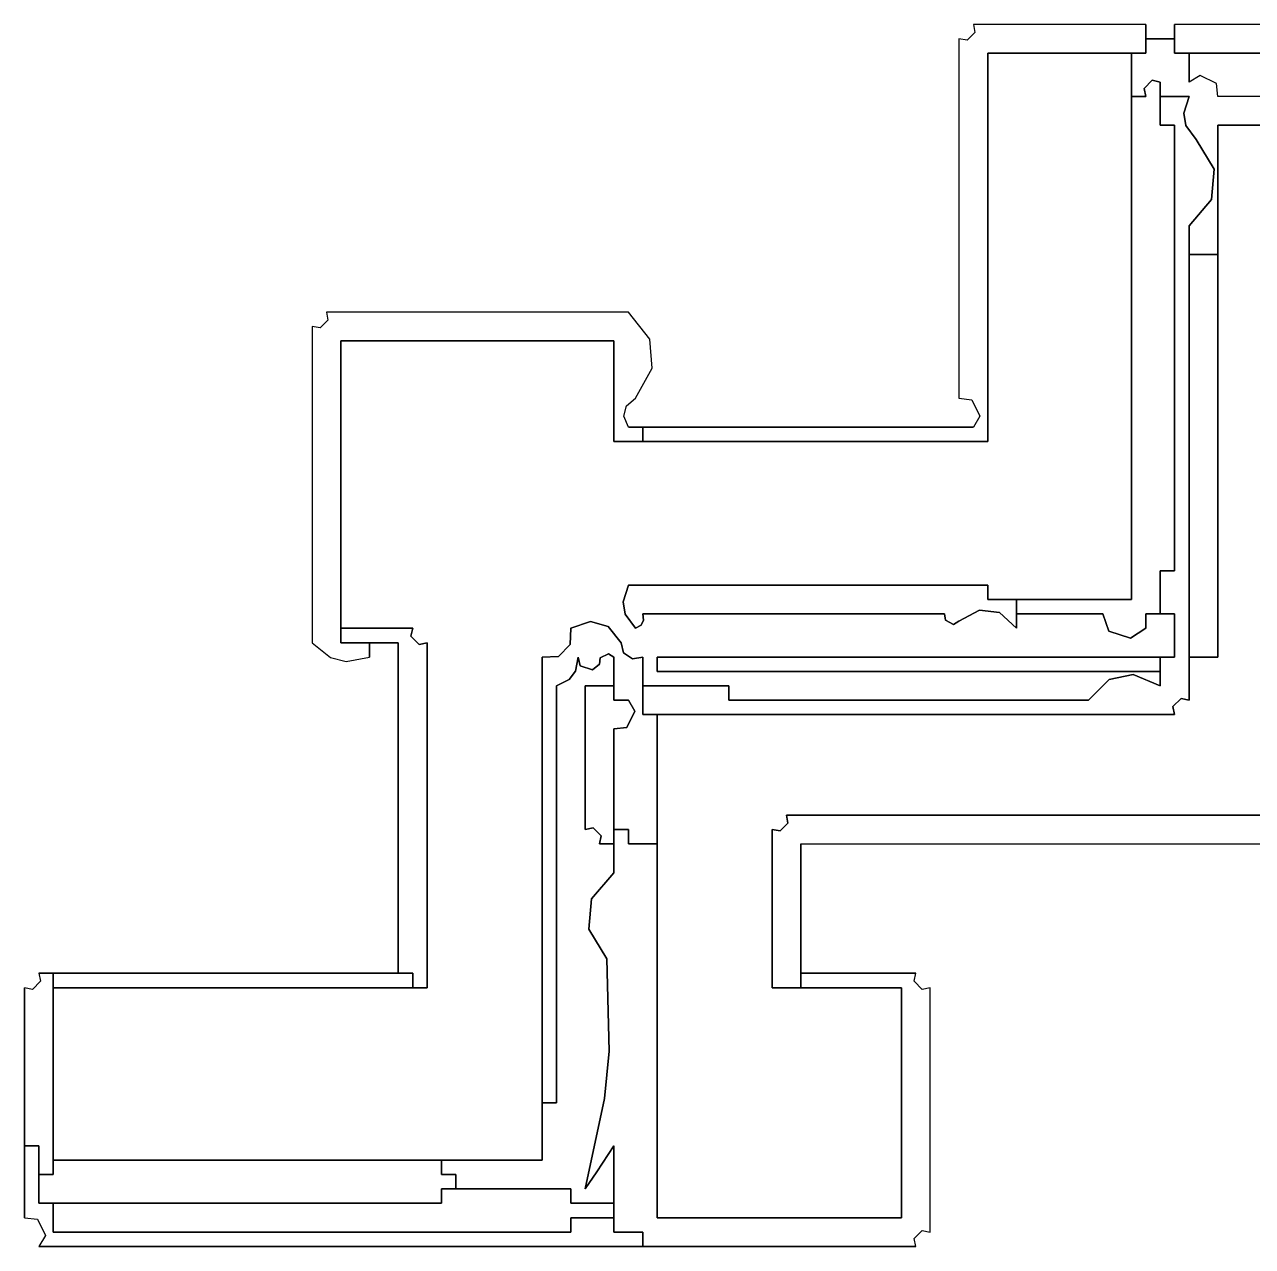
# Model space of a CAD drawing. Extents: x 0.01 to 7.89, y -0.01 to 3.53.
# Drawn here: x 3.89 to 5.076, y 0.639 to 1.82 of the extents above; entities that cross this region are included whole.
import ezdxf

# ---------------------------------------------------------------- set-up
doc = ezdxf.new("R2010")
doc.units = 0
doc.header["$LTSCALE"] = 0.40404
doc.layers.get('0').update_dxf_attribs({"linetype": 'CONTINUOUS'})

msp = doc.modelspace()

# ---------------------------------------------------------------- linework, layer by layer
for p, q in [((4.873332, 1.819859), (4.80665, 1.819859)), ((4.80665, 1.819859), (4.807966, 1.812111)), ((4.906673, 1.819859), (4.873332, 1.819859)), ((4.973355, 1.819859), (4.906673, 1.819859)), ((4.973355, 1.792075), (4.973355, 1.819859)), ((4.973355, 1.819859), (4.973355, 1.792075)), ((4.973355, 1.792075), (4.973355, 1.819859)), ((5.223412, 1.819859), (5.001139, 1.819859)), ((5.001139, 1.819859), (5.001139, 1.792075)), ((5.001139, 1.792075), (5.001139, 1.819859)), ((5.001139, 1.819859), (5.001139, 1.792075)), ((4.800506, 1.804652), (4.792758, 1.805967)), ((4.792758, 1.805967), (4.792758, 1.667046)), ((4.807966, 1.812111), (4.800506, 1.804652)), ((5.001139, 1.805967), (4.973355, 1.805967)), ((4.973355, 1.805967), (5.001139, 1.805967)), ((5.001139, 1.805967), (4.973355, 1.805967)), ((4.973355, 1.805967), (4.973355, 1.792075)), ((4.973355, 1.792075), (4.973355, 1.805967)), ((4.973355, 1.805967), (4.973355, 1.792075)), ((5.001139, 1.792075), (5.001139, 1.805967)), ((5.001139, 1.805967), (5.001139, 1.792075)), ((5.001139, 1.792075), (5.001139, 1.805967)), ((4.820542, 1.642041), (4.820542, 1.792075)), ((4.820542, 1.792075), (4.973355, 1.792075)), ((4.973355, 1.792075), (4.820542, 1.792075)), ((4.820542, 1.792075), (4.973355, 1.792075)), ((4.959463, 1.792075), (4.820542, 1.792075)), ((4.820542, 1.792075), (4.959463, 1.792075)), ((4.959463, 1.792075), (4.820542, 1.792075)), ((4.820542, 1.792075), (4.820542, 1.642041)), ((4.973355, 1.792075), (4.959463, 1.792075)), ((4.959463, 1.792075), (4.973355, 1.792075)), ((4.973355, 1.792075), (4.959463, 1.792075)), ((4.959463, 1.792075), (4.959463, 1.750399)), ((4.959463, 1.750399), (4.959463, 1.792075)), ((4.959463, 1.792075), (4.959463, 1.750399)), ((4.959463, 1.264177), (4.959463, 1.792075)), ((4.959463, 1.792075), (4.959463, 1.264177)), ((4.959463, 1.264177), (4.959463, 1.792075)), ((5.015031, 1.792075), (5.001139, 1.792075)), ((5.001139, 1.792075), (5.015031, 1.792075)), ((5.015031, 1.792075), (5.001139, 1.792075)), ((5.001139, 1.792075), (5.570713, 1.792075)), ((5.570713, 1.792075), (5.001139, 1.792075)), ((5.001139, 1.792075), (5.570713, 1.792075)), ((5.015031, 1.764291), (5.015031, 1.792075)), ((5.015031, 1.792075), (5.015031, 1.764291)), ((5.015031, 1.764291), (5.015031, 1.792075)), ((5.025712, 1.77064), (5.015031, 1.764291)), ((5.041486, 1.762753), (5.025712, 1.77064)), ((4.971682, 1.758077), (4.979569, 1.765964)), ((4.979569, 1.765964), (4.971682, 1.758077)), ((4.973355, 1.750399), (4.971682, 1.758077)), ((4.971682, 1.758077), (4.973355, 1.750399)), ((4.979569, 1.765964), (4.987247, 1.764291)), ((4.987247, 1.764291), (4.979569, 1.765964)), ((4.987247, 1.764291), (4.987247, 1.750399)), ((4.987247, 1.750399), (4.987247, 1.764291)), ((4.987247, 1.764291), (4.987247, 1.750399)), ((4.987247, 1.722615), (4.987247, 1.764291)), ((4.987247, 1.764291), (4.987247, 1.722615)), ((4.987247, 1.722615), (4.987247, 1.764291)), ((5.042815, 1.750399), (5.041486, 1.762753)), ((4.959463, 1.750399), (4.973355, 1.750399)), ((4.973355, 1.750399), (4.959463, 1.750399)), ((4.959463, 1.750399), (4.973355, 1.750399)), ((4.973355, 1.750399), (4.959463, 1.750399)), ((4.959463, 1.750399), (4.973355, 1.750399)), ((4.973355, 1.750399), (4.959463, 1.750399)), ((4.959463, 1.750399), (4.959463, 1.264177)), ((4.959463, 1.264177), (4.959463, 1.750399)), ((4.959463, 1.750399), (4.959463, 1.264177)), ((4.987247, 1.750399), (5.015031, 1.750399)), ((5.015031, 1.750399), (4.987247, 1.750399)), ((4.987247, 1.750399), (5.015031, 1.750399)), ((5.015031, 1.750399), (4.987247, 1.750399)), ((4.987247, 1.750399), (5.015031, 1.750399)), ((5.015031, 1.750399), (4.987247, 1.750399)), ((4.987247, 1.750399), (4.987247, 1.722615)), ((4.987247, 1.722615), (4.987247, 1.750399)), ((4.987247, 1.750399), (4.987247, 1.722615)), ((5.015031, 1.750399), (5.010085, 1.734238)), ((5.010085, 1.734238), (5.015031, 1.750399)), ((5.242861, 1.750399), (5.042815, 1.750399)), ((5.010085, 1.734238), (5.012057, 1.722405)), ((5.012057, 1.722405), (5.010085, 1.734238)), ((4.992804, 1.722615), (4.987247, 1.722615)), ((4.987247, 1.722615), (4.992804, 1.722615)), ((4.995582, 1.722615), (4.992804, 1.722615)), ((4.992804, 1.722615), (4.995582, 1.722615)), ((5.001139, 1.722615), (4.995582, 1.722615)), ((4.995582, 1.722615), (5.001139, 1.722615)), ((5.001139, 1.550353), (5.001139, 1.722615)), ((5.001139, 1.722615), (5.001139, 1.550353)), ((5.012057, 1.722405), (5.021977, 1.708723)), ((5.021977, 1.708723), (5.012057, 1.722405)), ((5.042815, 1.597586), (5.042815, 1.722615)), ((5.042815, 1.722615), (5.042815, 1.597586)), ((5.042815, 1.597586), (5.042815, 1.722615)), ((5.042815, 1.722615), (5.584605, 1.722615)), ((5.584605, 1.722615), (5.042815, 1.722615)), ((5.042815, 1.722615), (5.584605, 1.722615)), ((5.570713, 1.722615), (5.042815, 1.722615)), ((5.042815, 1.722615), (5.570713, 1.722615)), ((5.570713, 1.722615), (5.042815, 1.722615)), ((5.042815, 1.722615), (5.042815, 1.208609)), ((5.042815, 1.208609), (5.042815, 1.722615)), ((5.042815, 1.722615), (5.042815, 1.208609)), ((5.021977, 1.708723), (5.039266, 1.680079)), ((5.039266, 1.680079), (5.021977, 1.708723)), ((5.039266, 1.680079), (5.036823, 1.650757)), ((5.036823, 1.650757), (5.039266, 1.680079)), ((4.792758, 1.667046), (4.792758, 1.597586)), ((5.036823, 1.650757), (5.015031, 1.62537)), ((5.015031, 1.62537), (5.036823, 1.650757)), ((4.820542, 1.567024), (4.820542, 1.642041)), ((4.820542, 1.642041), (4.820542, 1.567024)), ((5.015031, 1.62537), (5.015031, 1.597586)), ((5.015031, 1.597586), (5.015031, 1.62537)), ((5.015031, 1.62537), (5.015031, 1.597586)), ((5.015031, 1.166932), (5.015031, 1.62537)), ((5.015031, 1.62537), (5.015031, 1.166932)), ((5.015031, 1.166932), (5.015031, 1.62537)), ((4.792758, 1.597586), (4.792758, 1.458666)), ((5.015031, 1.597586), (5.042815, 1.597586)), ((5.042815, 1.597586), (5.015031, 1.597586)), ((5.015031, 1.597586), (5.042815, 1.597586)), ((5.042815, 1.597586), (5.015031, 1.597586)), ((5.015031, 1.597586), (5.042815, 1.597586)), ((5.042815, 1.597586), (5.015031, 1.597586)), ((5.015031, 1.597586), (5.015031, 1.208609)), ((5.015031, 1.208609), (5.015031, 1.597586)), ((5.015031, 1.597586), (5.015031, 1.208609)), ((5.042815, 1.208609), (5.042815, 1.597586)), ((5.042815, 1.597586), (5.042815, 1.208609)), ((5.042815, 1.208609), (5.042815, 1.597586)), ((4.820542, 1.416989), (4.820542, 1.567024)), ((4.820542, 1.567024), (4.820542, 1.416989)), ((5.001139, 1.464222), (5.001139, 1.550353)), ((5.001139, 1.550353), (5.001139, 1.464222)), ((4.182823, 1.53427), (4.175364, 1.526811)), ((4.298201, 1.542018), (4.181508, 1.542018)), ((4.181508, 1.542018), (4.182823, 1.53427)), ((4.356548, 1.542018), (4.298201, 1.542018)), ((4.473241, 1.542018), (4.356548, 1.542018)), ((4.494082, 1.515846), (4.473241, 1.542018)), ((4.175364, 1.526811), (4.167616, 1.528126)), ((4.167616, 1.528126), (4.167616, 1.405876)), ((4.1954, 1.222501), (4.1954, 1.514234)), ((4.1954, 1.514234), (4.1954, 1.222501)), ((4.1954, 1.222501), (4.1954, 1.514234)), ((4.1954, 1.514234), (4.30098, 1.514234)), ((4.30098, 1.514234), (4.1954, 1.514234)), ((4.1954, 1.514234), (4.1954, 1.236393)), ((4.1954, 1.236393), (4.1954, 1.514234)), ((4.1954, 1.514234), (4.1954, 1.236393)), ((4.30098, 1.514234), (4.353769, 1.514234)), ((4.353769, 1.514234), (4.30098, 1.514234)), ((4.353769, 1.514234), (4.459349, 1.514234)), ((4.459349, 1.514234), (4.353769, 1.514234)), ((4.459349, 1.514234), (4.459349, 1.475336)), ((4.459349, 1.475336), (4.459349, 1.514234)), ((4.496409, 1.487926), (4.494082, 1.515846)), ((4.480187, 1.458666), (4.496409, 1.487926)), ((4.459349, 1.475336), (4.459349, 1.455887)), ((4.459349, 1.455887), (4.459349, 1.475336)), ((5.001139, 1.291961), (5.001139, 1.464222)), ((5.001139, 1.464222), (5.001139, 1.291961)), ((4.459349, 1.455887), (4.459349, 1.416989)), ((4.459349, 1.416989), (4.459349, 1.455887)), ((4.468882, 1.441476), (4.471356, 1.451369)), ((4.471356, 1.451369), (4.480187, 1.458666)), ((4.792758, 1.458666), (4.805113, 1.457337)), ((4.805113, 1.457337), (4.813, 1.441562)), ((4.473241, 1.430881), (4.468882, 1.441476)), ((4.813, 1.441562), (4.80665, 1.430881)), ((4.487133, 1.430881), (4.473241, 1.430881)), ((4.473241, 1.430881), (4.487133, 1.430881)), ((4.487133, 1.430881), (4.473241, 1.430881)), ((4.487133, 1.416989), (4.487133, 1.430881)), ((4.487133, 1.430881), (4.487133, 1.416989)), ((4.487133, 1.416989), (4.487133, 1.430881)), ((4.80665, 1.430881), (4.487133, 1.430881)), ((4.487133, 1.430881), (4.80665, 1.430881)), ((4.80665, 1.430881), (4.487133, 1.430881)), ((4.487133, 1.430881), (4.487133, 1.416989)), ((4.487133, 1.416989), (4.487133, 1.430881)), ((4.487133, 1.430881), (4.487133, 1.416989)), ((4.459349, 1.416989), (4.487133, 1.416989)), ((4.487133, 1.416989), (4.459349, 1.416989)), ((4.459349, 1.416989), (4.487133, 1.416989)), ((4.820542, 1.416989), (4.459349, 1.416989)), ((4.459349, 1.416989), (4.820542, 1.416989)), ((4.820542, 1.416989), (4.459349, 1.416989)), ((4.487133, 1.416989), (4.820542, 1.416989)), ((4.820542, 1.416989), (4.487133, 1.416989)), ((4.487133, 1.416989), (4.820542, 1.416989)), ((4.167616, 1.405876), (4.167616, 1.344751)), ((4.167616, 1.344751), (4.167616, 1.222501)), ((4.987247, 1.250285), (4.987247, 1.291961)), ((4.987247, 1.291961), (4.987247, 1.250285)), ((4.987247, 1.250285), (4.987247, 1.291961)), ((4.987247, 1.291961), (4.992804, 1.291961)), ((4.992804, 1.291961), (4.987247, 1.291961)), ((4.987247, 1.291961), (4.987247, 1.250285)), ((4.987247, 1.250285), (4.987247, 1.291961)), ((4.987247, 1.291961), (4.987247, 1.250285)), ((4.992804, 1.291961), (4.995582, 1.291961)), ((4.995582, 1.291961), (4.992804, 1.291961)), ((4.995582, 1.291961), (5.001139, 1.291961)), ((5.001139, 1.291961), (4.995582, 1.291961)), ((4.468295, 1.261908), (4.473241, 1.278069)), ((4.473241, 1.278069), (4.468295, 1.261908)), ((4.473241, 1.278069), (4.612162, 1.278069)), ((4.612162, 1.278069), (4.473241, 1.278069)), ((4.612162, 1.278069), (4.681622, 1.278069)), ((4.681622, 1.278069), (4.612162, 1.278069)), ((4.681622, 1.278069), (4.820542, 1.278069)), ((4.820542, 1.278069), (4.681622, 1.278069)), ((4.820542, 1.278069), (4.820542, 1.272512)), ((4.820542, 1.272512), (4.820542, 1.278069)), ((4.820542, 1.272512), (4.820542, 1.269734)), ((4.820542, 1.269734), (4.820542, 1.272512)), ((4.820542, 1.269734), (4.820542, 1.264177)), ((4.820542, 1.264177), (4.820542, 1.269734)), ((4.470267, 1.250075), (4.468295, 1.261908)), ((4.468295, 1.261908), (4.470267, 1.250075)), ((4.820542, 1.264177), (4.959463, 1.264177)), ((4.959463, 1.264177), (4.820542, 1.264177)), ((4.820542, 1.264177), (4.959463, 1.264177)), ((4.848327, 1.264177), (4.820542, 1.264177)), ((4.820542, 1.264177), (4.848327, 1.264177)), ((4.848327, 1.264177), (4.820542, 1.264177)), ((4.959463, 1.264177), (4.848327, 1.264177)), ((4.848327, 1.264177), (4.959463, 1.264177)), ((4.959463, 1.264177), (4.848327, 1.264177)), ((4.848327, 1.264177), (4.848327, 1.250285)), ((4.848327, 1.250285), (4.848327, 1.264177)), ((4.848327, 1.264177), (4.848327, 1.250285)), ((4.848327, 1.236393), (4.848327, 1.264177)), ((4.848327, 1.264177), (4.848327, 1.236393)), ((4.848327, 1.236393), (4.848327, 1.264177)), ((4.480187, 1.236393), (4.470267, 1.250075)), ((4.470267, 1.250075), (4.480187, 1.236393)), ((4.603826, 1.250285), (4.487133, 1.250285)), ((4.487133, 1.250285), (4.487978, 1.24413)), ((4.487978, 1.24413), (4.487133, 1.250285)), ((4.487133, 1.250285), (4.603826, 1.250285)), ((4.662173, 1.250285), (4.603826, 1.250285)), ((4.603826, 1.250285), (4.662173, 1.250285)), ((4.778866, 1.250285), (4.662173, 1.250285)), ((4.662173, 1.250285), (4.778866, 1.250285)), ((4.779558, 1.244111), (4.778866, 1.250285)), ((4.778866, 1.250285), (4.779558, 1.244111)), ((4.812423, 1.254067), (4.792758, 1.243339)), ((4.792758, 1.243339), (4.812423, 1.254067)), ((4.831908, 1.251631), (4.812423, 1.254067)), ((4.812423, 1.254067), (4.831908, 1.251631)), ((4.848327, 1.236393), (4.831908, 1.251631)), ((4.831908, 1.251631), (4.848327, 1.236393)), ((4.931679, 1.250285), (4.848327, 1.250285)), ((4.848327, 1.250285), (4.931679, 1.250285)), ((4.931679, 1.250285), (4.848327, 1.250285)), ((4.848327, 1.250285), (4.848327, 1.236393)), ((4.848327, 1.236393), (4.848327, 1.250285)), ((4.848327, 1.250285), (4.848327, 1.236393)), ((4.848327, 1.250285), (4.931679, 1.250285)), ((4.931679, 1.250285), (4.848327, 1.250285)), ((4.848327, 1.250285), (4.931679, 1.250285)), ((4.937689, 1.233772), (4.931679, 1.250285)), ((4.931679, 1.250285), (4.937689, 1.233772)), ((5.001139, 1.250285), (4.973355, 1.250285)), ((4.973355, 1.250285), (5.001139, 1.250285)), ((5.001139, 1.250285), (4.973355, 1.250285)), ((4.973355, 1.250285), (4.973355, 1.244728)), ((4.973355, 1.250285), (4.987247, 1.250285)), ((4.987247, 1.250285), (4.973355, 1.250285)), ((4.973355, 1.250285), (4.987247, 1.250285)), ((4.973355, 1.244728), (4.973355, 1.250285)), ((4.987247, 1.250285), (5.001139, 1.250285)), ((5.001139, 1.250285), (4.987247, 1.250285)), ((4.987247, 1.250285), (5.001139, 1.250285)), ((5.001139, 1.233614), (5.001139, 1.250285)), ((5.001139, 1.250285), (5.001139, 1.233614)), ((4.26486, 1.236393), (4.1954, 1.236393)), ((4.1954, 1.236393), (4.26486, 1.236393)), ((4.26486, 1.236393), (4.1954, 1.236393)), ((4.1954, 1.236393), (4.1954, 1.222501)), ((4.1954, 1.222501), (4.1954, 1.236393)), ((4.1954, 1.236393), (4.1954, 1.222501)), ((4.1954, 1.236393), (4.26486, 1.236393)), ((4.26486, 1.236393), (4.1954, 1.236393)), ((4.1954, 1.236393), (4.26486, 1.236393)), ((4.263187, 1.228714), (4.26486, 1.236393)), ((4.26486, 1.236393), (4.263187, 1.228714)), ((4.417117, 1.220686), (4.417673, 1.236393)), ((4.417673, 1.236393), (4.417117, 1.220686)), ((4.417673, 1.236393), (4.436761, 1.243083)), ((4.436761, 1.243083), (4.417673, 1.236393)), ((4.436761, 1.243083), (4.453623, 1.238266)), ((4.453623, 1.238266), (4.436761, 1.243083)), ((4.453623, 1.238266), (4.466295, 1.222501)), ((4.466295, 1.222501), (4.453623, 1.238266)), ((4.485618, 1.23941), (4.480187, 1.236393)), ((4.480187, 1.236393), (4.485618, 1.23941)), ((4.487978, 1.24413), (4.485618, 1.23941)), ((4.485618, 1.23941), (4.487978, 1.24413)), ((4.787404, 1.240188), (4.779558, 1.244111)), ((4.779558, 1.244111), (4.787404, 1.240188)), ((4.792758, 1.243339), (4.787404, 1.240188)), ((4.787404, 1.240188), (4.792758, 1.243339)), ((4.973355, 1.236393), (4.95864, 1.226788)), ((4.95864, 1.226788), (4.973355, 1.236393)), ((4.973355, 1.244728), (4.973355, 1.24195)), ((4.973355, 1.24195), (4.973355, 1.244728)), ((4.973355, 1.24195), (4.973355, 1.236393)), ((4.973355, 1.236393), (4.973355, 1.24195)), ((4.167616, 1.222501), (4.185377, 1.208028)), ((4.1954, 1.222501), (4.250968, 1.222501)), ((4.250968, 1.222501), (4.1954, 1.222501)), ((4.1954, 1.222501), (4.250968, 1.222501)), ((4.223184, 1.222501), (4.1954, 1.222501)), ((4.1954, 1.222501), (4.223184, 1.222501)), ((4.223184, 1.222501), (4.1954, 1.222501)), ((4.223184, 1.208609), (4.223184, 1.222501)), ((4.223184, 1.222501), (4.223184, 1.208609)), ((4.223184, 1.208609), (4.223184, 1.222501)), ((4.250968, 1.222501), (4.250968, 0.902983)), ((4.250968, 0.902983), (4.250968, 1.222501)), ((4.250968, 1.222501), (4.250968, 0.902983)), ((4.271074, 1.220827), (4.263187, 1.228714)), ((4.263187, 1.228714), (4.271074, 1.220827)), ((4.278752, 1.222501), (4.271074, 1.220827)), ((4.271074, 1.220827), (4.278752, 1.222501)), ((4.278752, 1.089137), (4.278752, 1.222501)), ((4.278752, 1.222501), (4.278752, 1.089137)), ((4.466295, 1.222501), (4.468595, 1.21275)), ((4.468595, 1.21275), (4.466295, 1.222501)), ((4.95864, 1.226788), (4.937689, 1.233772)), ((4.937689, 1.233772), (4.95864, 1.226788)), ((5.001139, 1.225279), (5.001139, 1.233614)), ((5.001139, 1.233614), (5.001139, 1.225279)), ((5.001139, 1.208609), (5.001139, 1.225279)), ((5.001139, 1.225279), (5.001139, 1.208609)), ((4.405596, 1.209165), (4.417117, 1.220686)), ((4.417117, 1.220686), (4.405596, 1.209165)), ((4.446121, 1.20784), (4.454009, 1.211783)), ((4.454009, 1.211783), (4.446121, 1.20784)), ((4.454009, 1.211783), (4.459349, 1.208609)), ((4.459349, 1.208609), (4.454009, 1.211783)), ((4.468595, 1.21275), (4.477249, 1.206981)), ((4.477249, 1.206981), (4.468595, 1.21275)), ((4.185377, 1.208028), (4.200702, 1.204197)), ((4.200702, 1.204197), (4.223184, 1.208609)), ((4.389889, 1.208609), (4.405596, 1.209165)), ((4.405596, 1.209165), (4.389889, 1.208609)), ((4.389889, 0.722387), (4.389889, 1.208609)), ((4.389889, 1.208609), (4.389889, 0.722387)), ((4.389889, 0.722387), (4.389889, 1.208609)), ((4.389889, 1.208609), (4.389889, 0.777955)), ((4.389889, 0.777955), (4.389889, 1.208609)), ((4.389889, 1.208609), (4.389889, 0.777955)), ((4.422084, 1.19495), (4.424619, 1.208609)), ((4.424619, 1.208609), (4.422084, 1.19495)), ((4.424619, 1.208609), (4.426785, 1.200094)), ((4.426785, 1.200094), (4.424619, 1.208609)), ((4.426785, 1.200094), (4.438616, 1.19615)), ((4.438616, 1.19615), (4.426785, 1.200094)), ((4.438616, 1.19615), (4.445457, 1.201663)), ((4.445457, 1.201663), (4.438616, 1.19615)), ((4.445457, 1.201663), (4.446121, 1.20784)), ((4.446121, 1.20784), (4.445457, 1.201663)), ((4.459349, 1.208609), (4.459349, 1.166932)), ((4.459349, 1.166932), (4.459349, 1.208609)), ((4.459349, 1.208609), (4.459349, 1.166932)), ((4.459349, 1.180825), (4.459349, 1.208609)), ((4.459349, 1.208609), (4.459349, 1.180825)), ((4.459349, 1.180825), (4.459349, 1.208609)), ((4.477249, 1.206981), (4.487133, 1.208609)), ((4.487133, 1.208609), (4.477249, 1.206981)), ((4.487133, 1.208609), (4.487133, 1.180825)), ((4.487133, 1.180825), (4.487133, 1.208609)), ((4.487133, 1.208609), (4.487133, 1.180825)), ((4.487133, 1.15304), (4.487133, 1.208609)), ((4.487133, 1.208609), (4.487133, 1.15304)), ((4.487133, 1.15304), (4.487133, 1.208609)), ((4.501025, 1.203052), (4.501025, 1.208609)), ((4.501025, 1.208609), (5.001139, 1.208609)), ((5.001139, 1.208609), (4.501025, 1.208609)), ((4.501025, 1.208609), (5.001139, 1.208609)), ((4.987247, 1.208609), (4.501025, 1.208609)), ((4.501025, 1.208609), (4.987247, 1.208609)), ((4.987247, 1.208609), (4.501025, 1.208609)), ((4.501025, 1.208609), (4.501025, 1.203052)), ((4.501025, 1.200273), (4.501025, 1.203052)), ((4.501025, 1.203052), (4.501025, 1.200273)), ((4.501025, 1.194717), (4.501025, 1.200273)), ((4.501025, 1.200273), (4.501025, 1.194717)), ((5.001139, 1.208609), (4.987247, 1.208609)), ((4.987247, 1.208609), (5.001139, 1.208609)), ((5.001139, 1.208609), (4.987247, 1.208609)), ((4.987247, 1.208609), (4.987247, 1.180825)), ((4.987247, 1.180825), (4.987247, 1.208609)), ((4.987247, 1.208609), (4.987247, 1.180825)), ((4.987247, 1.194717), (4.987247, 1.208609)), ((4.987247, 1.208609), (4.987247, 1.194717)), ((4.987247, 1.194717), (4.987247, 1.208609)), ((5.015031, 1.208609), (5.042815, 1.208609)), ((5.042815, 1.208609), (5.015031, 1.208609)), ((5.015031, 1.208609), (5.042815, 1.208609)), ((5.042815, 1.208609), (5.015031, 1.208609)), ((5.015031, 1.208609), (5.042815, 1.208609)), ((5.042815, 1.208609), (5.015031, 1.208609)), ((5.015031, 1.208609), (5.015031, 1.166932)), ((5.015031, 1.166932), (5.015031, 1.208609)), ((5.015031, 1.208609), (5.015031, 1.166932)), ((4.403781, 1.180825), (4.416184, 1.187083)), ((4.416184, 1.187083), (4.403781, 1.180825)), ((4.416184, 1.187083), (4.422084, 1.19495)), ((4.422084, 1.19495), (4.416184, 1.187083)), ((4.987247, 1.194717), (4.501025, 1.194717)), ((4.501025, 1.194717), (4.987247, 1.194717)), ((4.987247, 1.194717), (4.501025, 1.194717)), ((4.501025, 1.194717), (4.987247, 1.194717)), ((4.987247, 1.194717), (4.501025, 1.194717)), ((4.501025, 1.194717), (4.987247, 1.194717)), ((4.917787, 1.166932), (4.937736, 1.187054)), ((4.937736, 1.187054), (4.917787, 1.166932)), ((4.937736, 1.187054), (4.961094, 1.191726)), ((4.961094, 1.191726), (4.937736, 1.187054)), ((4.961094, 1.191726), (4.987247, 1.180825)), ((4.987247, 1.180825), (4.961094, 1.191726)), ((4.987247, 1.180825), (4.987247, 1.194717)), ((4.987247, 1.194717), (4.987247, 1.180825)), ((4.987247, 1.180825), (4.987247, 1.194717)), ((4.403781, 1.019677), (4.403781, 1.180825)), ((4.403781, 1.180825), (4.403781, 1.019677)), ((4.459349, 1.180825), (4.431565, 1.180825)), ((4.431565, 1.180825), (4.459349, 1.180825)), ((4.459349, 1.180825), (4.431565, 1.180825)), ((4.431565, 1.180825), (4.431565, 1.125256)), ((4.431565, 1.125256), (4.431565, 1.180825)), ((4.431565, 1.180825), (4.459349, 1.180825)), ((4.459349, 1.180825), (4.431565, 1.180825)), ((4.431565, 1.180825), (4.459349, 1.180825)), ((4.459349, 1.166932), (4.459349, 1.180825)), ((4.459349, 1.180825), (4.459349, 1.166932)), ((4.459349, 1.166932), (4.459349, 1.180825)), ((4.487133, 1.180825), (4.570485, 1.180825)), ((4.570485, 1.180825), (4.487133, 1.180825)), ((4.487133, 1.180825), (4.570485, 1.180825)), ((4.570485, 1.180825), (4.487133, 1.180825)), ((4.487133, 1.180825), (4.570485, 1.180825)), ((4.570485, 1.180825), (4.487133, 1.180825)), ((4.487133, 1.180825), (4.487133, 1.15304)), ((4.487133, 1.15304), (4.487133, 1.180825)), ((4.487133, 1.180825), (4.487133, 1.15304)), ((4.570485, 1.180825), (4.570485, 1.175268)), ((4.570485, 1.175268), (4.570485, 1.180825)), ((4.570485, 1.175268), (4.570485, 1.172489)), ((4.570485, 1.172489), (4.570485, 1.175268)), ((4.459349, 1.166932), (4.464906, 1.166932)), ((4.464906, 1.166932), (4.459349, 1.166932)), ((4.464906, 1.166932), (4.467684, 1.166932)), ((4.467684, 1.166932), (4.464906, 1.166932)), ((4.467684, 1.166932), (4.473241, 1.166932)), ((4.473241, 1.166932), (4.467684, 1.166932)), ((4.473241, 1.166932), (4.479591, 1.156252)), ((4.479591, 1.156252), (4.473241, 1.166932)), ((4.570485, 1.172489), (4.570485, 1.166932)), ((4.570485, 1.166932), (4.570485, 1.172489)), ((4.570485, 1.166932), (4.709406, 1.166932)), ((4.709406, 1.166932), (4.570485, 1.166932)), ((4.709406, 1.166932), (4.778866, 1.166932)), ((4.778866, 1.166932), (4.709406, 1.166932)), ((4.778866, 1.166932), (4.917787, 1.166932)), ((4.917787, 1.166932), (4.778866, 1.166932)), ((5.007353, 1.168606), (4.999466, 1.160719)), ((4.999466, 1.160719), (5.007353, 1.168606)), ((5.015031, 1.166932), (5.007353, 1.168606)), ((5.007353, 1.168606), (5.015031, 1.166932)), ((4.479591, 1.156252), (4.471703, 1.140477)), ((4.471703, 1.140477), (4.479591, 1.156252)), ((4.487133, 1.15304), (5.001139, 1.15304)), ((5.001139, 1.15304), (4.487133, 1.15304)), ((4.487133, 1.15304), (5.001139, 1.15304)), ((4.501025, 1.15304), (4.487133, 1.15304)), ((4.487133, 1.15304), (4.501025, 1.15304)), ((4.501025, 1.15304), (4.487133, 1.15304)), ((5.001139, 1.15304), (4.501025, 1.15304)), ((4.501025, 1.15304), (5.001139, 1.15304)), ((5.001139, 1.15304), (4.501025, 1.15304)), ((4.501025, 1.15304), (4.501025, 0.666819)), ((4.501025, 0.666819), (4.501025, 1.15304)), ((4.501025, 1.15304), (4.501025, 0.666819)), ((4.501025, 1.028012), (4.501025, 1.15304)), ((4.501025, 1.15304), (4.501025, 1.028012)), ((4.501025, 1.028012), (4.501025, 1.15304)), ((4.999466, 1.160719), (5.001139, 1.15304)), ((5.001139, 1.15304), (4.999466, 1.160719)), ((4.471703, 1.140477), (4.459349, 1.139148)), ((4.459349, 1.139148), (4.471703, 1.140477)), ((4.459349, 1.139148), (4.459349, 1.041904)), ((4.459349, 1.041904), (4.459349, 1.139148)), ((4.459349, 1.139148), (4.459349, 1.041904)), ((4.459349, 1.028012), (4.459349, 1.139148)), ((4.459349, 1.139148), (4.459349, 1.028012)), ((4.459349, 1.028012), (4.459349, 1.139148)), ((4.431565, 1.125256), (4.431565, 1.097472)), ((4.431565, 1.097472), (4.431565, 1.125256)), ((4.431565, 1.097472), (4.431565, 1.041904)), ((4.431565, 1.041904), (4.431565, 1.097472)), ((4.278752, 1.022455), (4.278752, 1.089137)), ((4.278752, 1.089137), (4.278752, 1.022455)), ((4.627369, 1.048048), (4.619909, 1.040589)), ((4.619909, 1.040589), (4.627369, 1.048048)), ((4.84277, 1.055796), (4.626054, 1.055796)), ((4.626054, 1.055796), (4.627369, 1.048048)), ((4.627369, 1.048048), (4.626054, 1.055796)), ((4.626054, 1.055796), (4.84277, 1.055796)), ((4.951128, 1.055796), (4.84277, 1.055796)), ((4.84277, 1.055796), (4.951128, 1.055796)), ((5.167844, 1.055796), (4.951128, 1.055796)), ((4.951128, 1.055796), (5.167844, 1.055796)), ((4.431565, 1.041904), (4.439243, 1.043578)), ((4.439243, 1.043578), (4.431565, 1.041904)), ((4.439243, 1.043578), (4.447131, 1.03569)), ((4.447131, 1.03569), (4.439243, 1.043578)), ((4.447131, 1.03569), (4.445457, 1.028012)), ((4.445457, 1.028012), (4.447131, 1.03569)), ((4.473241, 1.041904), (4.459349, 1.041904)), ((4.459349, 1.041904), (4.473241, 1.041904)), ((4.473241, 1.041904), (4.459349, 1.041904)), ((4.459349, 1.041904), (4.459349, 1.000228)), ((4.459349, 1.000228), (4.459349, 1.041904)), ((4.459349, 1.041904), (4.459349, 1.000228)), ((4.459349, 1.041904), (4.473241, 1.041904)), ((4.473241, 1.041904), (4.459349, 1.041904)), ((4.459349, 1.041904), (4.473241, 1.041904)), ((4.473241, 1.036347), (4.473241, 1.041904)), ((4.473241, 1.041904), (4.473241, 1.036347)), ((4.473241, 1.033569), (4.473241, 1.036347)), ((4.473241, 1.036347), (4.473241, 1.033569)), ((4.473241, 1.028012), (4.473241, 1.033569)), ((4.473241, 1.033569), (4.473241, 1.028012)), ((4.619909, 1.040589), (4.612162, 1.041904)), ((4.612162, 1.041904), (4.612162, 0.980779)), ((4.612162, 0.980779), (4.612162, 1.041904)), ((4.612162, 1.041904), (4.619909, 1.040589)), ((4.278752, 0.889091), (4.278752, 1.022455)), ((4.278752, 1.022455), (4.278752, 0.889091)), ((4.445457, 1.028012), (4.459349, 1.028012)), ((4.459349, 1.028012), (4.445457, 1.028012)), ((4.445457, 1.028012), (4.459349, 1.028012)), ((4.459349, 1.028012), (4.445457, 1.028012)), ((4.445457, 1.028012), (4.459349, 1.028012)), ((4.459349, 1.028012), (4.445457, 1.028012)), ((4.459349, 1.000228), (4.459349, 1.028012)), ((4.459349, 1.028012), (4.459349, 1.000228)), ((4.459349, 1.000228), (4.459349, 1.028012)), ((4.501025, 1.028012), (4.473241, 1.028012)), ((4.473241, 1.028012), (4.501025, 1.028012)), ((4.501025, 1.028012), (4.473241, 1.028012)), ((4.473241, 1.028012), (4.501025, 1.028012)), ((4.501025, 1.028012), (4.473241, 1.028012)), ((4.473241, 1.028012), (4.501025, 1.028012)), ((4.501025, 0.666819), (4.501025, 1.028012)), ((4.501025, 1.028012), (4.501025, 0.666819)), ((4.501025, 0.666819), (4.501025, 1.028012)), ((4.639946, 0.889091), (4.639946, 1.028012)), ((4.639946, 1.028012), (4.639946, 0.889091)), ((4.639946, 0.889091), (4.639946, 1.028012)), ((4.639946, 1.028012), (4.856662, 1.028012)), ((4.856662, 1.028012), (4.96502, 1.028012)), ((4.96502, 1.028012), (5.181736, 1.028012)), ((4.403781, 0.939103), (4.403781, 1.019677)), ((4.403781, 1.019677), (4.403781, 0.939103)), ((4.459349, 1.000228), (4.437558, 0.974841)), ((4.437558, 0.974841), (4.459349, 1.000228)), ((4.437558, 0.974841), (4.435114, 0.945519)), ((4.435114, 0.945519), (4.437558, 0.974841)), ((4.612162, 0.980779), (4.612162, 0.950216)), ((4.612162, 0.950216), (4.612162, 0.980779)), ((4.612162, 0.950216), (4.612162, 0.889091)), ((4.612162, 0.889091), (4.612162, 0.950216)), ((4.403781, 0.777955), (4.403781, 0.939103)), ((4.403781, 0.939103), (4.403781, 0.777955)), ((4.435114, 0.945519), (4.452403, 0.916876)), ((4.452403, 0.916876), (4.435114, 0.945519)), ((4.452403, 0.916876), (4.45462, 0.827604)), ((4.45462, 0.827604), (4.452403, 0.916876)), ((3.917559, 0.902983), (3.903667, 0.902983)), ((3.903667, 0.902983), (3.917559, 0.902983)), ((3.917559, 0.902983), (3.903667, 0.902983)), ((3.903667, 0.902983), (3.90534, 0.895305)), ((3.917559, 0.708495), (3.917559, 0.902983)), ((3.917559, 0.902983), (3.917559, 0.708495)), ((3.917559, 0.708495), (3.917559, 0.902983)), ((4.26486, 0.902983), (3.917559, 0.902983)), ((3.917559, 0.902983), (4.26486, 0.902983)), ((4.26486, 0.902983), (3.917559, 0.902983)), ((3.917559, 0.902983), (3.917559, 0.889091)), ((3.917559, 0.889091), (3.917559, 0.902983)), ((3.917559, 0.902983), (3.917559, 0.889091)), ((4.250968, 0.902983), (4.26486, 0.902983)), ((4.26486, 0.902983), (4.250968, 0.902983)), ((4.250968, 0.902983), (4.26486, 0.902983)), ((4.26486, 0.889091), (4.26486, 0.902983)), ((4.26486, 0.902983), (4.26486, 0.889091)), ((4.26486, 0.889091), (4.26486, 0.902983)), ((4.26486, 0.902983), (4.26486, 0.889091)), ((4.26486, 0.889091), (4.26486, 0.902983)), ((4.26486, 0.902983), (4.26486, 0.889091)), ((4.751082, 0.902983), (4.639946, 0.902983)), ((4.639946, 0.902983), (4.751082, 0.902983)), ((4.751082, 0.902983), (4.639946, 0.902983)), ((4.639946, 0.902983), (4.639946, 0.889091)), ((4.639946, 0.889091), (4.639946, 0.902983)), ((4.639946, 0.902983), (4.639946, 0.889091)), ((4.749409, 0.895305), (4.751082, 0.902983)), ((3.90534, 0.895305), (3.897453, 0.887418)), ((4.757296, 0.887418), (4.749409, 0.895305)), ((3.897453, 0.887418), (3.889775, 0.889091)), ((3.889775, 0.889091), (3.889775, 0.736279)), ((3.889775, 0.736279), (3.889775, 0.889091)), ((3.889775, 0.889091), (3.889775, 0.736279)), ((3.917559, 0.889091), (4.26486, 0.889091)), ((4.26486, 0.889091), (3.917559, 0.889091)), ((3.917559, 0.889091), (4.26486, 0.889091)), ((4.278752, 0.889091), (3.917559, 0.889091)), ((3.917559, 0.889091), (4.278752, 0.889091)), ((4.278752, 0.889091), (3.917559, 0.889091)), ((3.917559, 0.889091), (3.917559, 0.722387)), ((3.917559, 0.722387), (3.917559, 0.889091)), ((3.917559, 0.889091), (3.917559, 0.722387)), ((4.26486, 0.889091), (4.278752, 0.889091)), ((4.278752, 0.889091), (4.26486, 0.889091)), ((4.26486, 0.889091), (4.278752, 0.889091)), ((4.612162, 0.889091), (4.639946, 0.889091)), ((4.639946, 0.889091), (4.612162, 0.889091)), ((4.612162, 0.889091), (4.639946, 0.889091)), ((4.73719, 0.889091), (4.612162, 0.889091)), ((4.612162, 0.889091), (4.73719, 0.889091)), ((4.73719, 0.889091), (4.612162, 0.889091)), ((4.639946, 0.889091), (4.73719, 0.889091)), ((4.73719, 0.889091), (4.639946, 0.889091)), ((4.639946, 0.889091), (4.73719, 0.889091)), ((4.73719, 0.889091), (4.73719, 0.800182)), ((4.73719, 0.800182), (4.73719, 0.889091)), ((4.764974, 0.889091), (4.757296, 0.887418)), ((4.764974, 0.794625), (4.764974, 0.889091)), ((4.45462, 0.827604), (4.450336, 0.781907)), ((4.450336, 0.781907), (4.45462, 0.827604)), ((4.73719, 0.800182), (4.73719, 0.755728)), ((4.73719, 0.755728), (4.73719, 0.800182)), ((4.764974, 0.747392), (4.764974, 0.794625)), ((4.389889, 0.777955), (4.403781, 0.777955)), ((4.403781, 0.777955), (4.389889, 0.777955)), ((4.389889, 0.777955), (4.403781, 0.777955)), ((4.403781, 0.777955), (4.389889, 0.777955)), ((4.389889, 0.777955), (4.403781, 0.777955)), ((4.403781, 0.777955), (4.389889, 0.777955)), ((4.389889, 0.777955), (4.389889, 0.722387)), ((4.389889, 0.722387), (4.389889, 0.777955)), ((4.389889, 0.777955), (4.389889, 0.722387)), ((4.450336, 0.781907), (4.431565, 0.694603)), ((4.431565, 0.694603), (4.450336, 0.781907)), ((4.73719, 0.755728), (4.73719, 0.666819)), ((4.73719, 0.666819), (4.73719, 0.755728)), ((3.903667, 0.736279), (3.889775, 0.736279)), ((3.889775, 0.736279), (3.903667, 0.736279)), ((3.903667, 0.736279), (3.889775, 0.736279)), ((3.889775, 0.736279), (3.889775, 0.666819)), ((3.889775, 0.666819), (3.889775, 0.736279)), ((3.889775, 0.736279), (3.889775, 0.666819)), ((3.889775, 0.736279), (3.903667, 0.736279)), ((3.903667, 0.736279), (3.889775, 0.736279)), ((3.889775, 0.736279), (3.903667, 0.736279)), ((3.903667, 0.680711), (3.903667, 0.736279)), ((3.903667, 0.736279), (3.903667, 0.680711)), ((3.903667, 0.680711), (3.903667, 0.736279)), ((3.903667, 0.736279), (3.903667, 0.708495)), ((3.903667, 0.708495), (3.903667, 0.736279)), ((3.903667, 0.736279), (3.903667, 0.708495)), ((4.448235, 0.719608), (4.459349, 0.736279)), ((4.459349, 0.736279), (4.448235, 0.719608)), ((4.459349, 0.736279), (4.459349, 0.652926)), ((4.459349, 0.652926), (4.459349, 0.736279)), ((4.459349, 0.736279), (4.459349, 0.652926)), ((4.459349, 0.680711), (4.459349, 0.736279)), ((4.459349, 0.736279), (4.459349, 0.680711)), ((4.459349, 0.680711), (4.459349, 0.736279)), ((4.764974, 0.652926), (4.764974, 0.747392)), ((4.292644, 0.722387), (3.917559, 0.722387)), ((3.917559, 0.722387), (4.292644, 0.722387)), ((4.292644, 0.722387), (3.917559, 0.722387)), ((3.917559, 0.722387), (3.917559, 0.708495)), ((3.917559, 0.708495), (3.917559, 0.722387)), ((3.917559, 0.722387), (3.917559, 0.708495)), ((3.917559, 0.722387), (4.389889, 0.722387)), ((4.389889, 0.722387), (3.917559, 0.722387)), ((3.917559, 0.722387), (4.389889, 0.722387)), ((4.292644, 0.708495), (4.292644, 0.722387)), ((4.292644, 0.722387), (4.292644, 0.708495)), ((4.292644, 0.708495), (4.292644, 0.722387)), ((4.389889, 0.722387), (4.292644, 0.722387)), ((4.292644, 0.722387), (4.389889, 0.722387)), ((4.389889, 0.722387), (4.292644, 0.722387)), ((4.292644, 0.722387), (4.292644, 0.708495)), ((4.292644, 0.708495), (4.292644, 0.722387)), ((4.292644, 0.722387), (4.292644, 0.708495)), ((4.442679, 0.711273), (4.448235, 0.719608)), ((4.448235, 0.719608), (4.442679, 0.711273)), ((3.903667, 0.708495), (3.917559, 0.708495)), ((3.917559, 0.708495), (3.903667, 0.708495)), ((3.903667, 0.708495), (3.917559, 0.708495)), ((3.917559, 0.708495), (3.903667, 0.708495)), ((3.903667, 0.708495), (3.917559, 0.708495)), ((3.917559, 0.708495), (3.903667, 0.708495)), ((3.903667, 0.708495), (3.903667, 0.680711)), ((3.903667, 0.680711), (3.903667, 0.708495)), ((3.903667, 0.708495), (3.903667, 0.680711)), ((4.298201, 0.708495), (4.292644, 0.708495)), ((4.292644, 0.708495), (4.298201, 0.708495)), ((4.30098, 0.708495), (4.298201, 0.708495)), ((4.298201, 0.708495), (4.30098, 0.708495)), ((4.306536, 0.708495), (4.30098, 0.708495)), ((4.30098, 0.708495), (4.306536, 0.708495)), ((4.306536, 0.694603), (4.306536, 0.708495)), ((4.306536, 0.708495), (4.306536, 0.694603)), ((4.306536, 0.694603), (4.306536, 0.708495)), ((4.306536, 0.708495), (4.306536, 0.694603)), ((4.306536, 0.694603), (4.306536, 0.708495)), ((4.306536, 0.708495), (4.306536, 0.694603)), ((4.431565, 0.694603), (4.442679, 0.711273)), ((4.442679, 0.711273), (4.431565, 0.694603)), ((4.417673, 0.694603), (4.292644, 0.694603)), ((4.292644, 0.694603), (4.417673, 0.694603)), ((4.417673, 0.694603), (4.292644, 0.694603)), ((4.292644, 0.694603), (4.292644, 0.689046)), ((4.292644, 0.689046), (4.292644, 0.694603)), ((4.292644, 0.694603), (4.306536, 0.694603)), ((4.306536, 0.694603), (4.292644, 0.694603)), ((4.292644, 0.694603), (4.306536, 0.694603)), ((4.292644, 0.689046), (4.292644, 0.686267)), ((4.292644, 0.686267), (4.292644, 0.689046)), ((4.306536, 0.694603), (4.417673, 0.694603)), ((4.417673, 0.694603), (4.306536, 0.694603)), ((4.306536, 0.694603), (4.417673, 0.694603)), ((4.417673, 0.689046), (4.417673, 0.694603)), ((4.417673, 0.694603), (4.417673, 0.689046)), ((4.417673, 0.686267), (4.417673, 0.689046)), ((4.417673, 0.689046), (4.417673, 0.686267)), ((3.917559, 0.680711), (3.903667, 0.680711)), ((3.903667, 0.680711), (3.917559, 0.680711)), ((3.917559, 0.680711), (3.903667, 0.680711)), ((3.903667, 0.680711), (4.292644, 0.680711)), ((4.292644, 0.680711), (3.903667, 0.680711)), ((3.903667, 0.680711), (4.292644, 0.680711)), ((3.917559, 0.652926), (3.917559, 0.680711)), ((3.917559, 0.680711), (3.917559, 0.652926)), ((3.917559, 0.652926), (3.917559, 0.680711)), ((4.292644, 0.680711), (3.917559, 0.680711)), ((3.917559, 0.680711), (4.292644, 0.680711)), ((4.292644, 0.680711), (3.917559, 0.680711)), ((3.917559, 0.680711), (3.917559, 0.652926)), ((3.917559, 0.652926), (3.917559, 0.680711)), ((3.917559, 0.680711), (3.917559, 0.652926)), ((4.292644, 0.686267), (4.292644, 0.680711)), ((4.292644, 0.680711), (4.292644, 0.686267)), ((4.417673, 0.680711), (4.417673, 0.686267)), ((4.417673, 0.686267), (4.417673, 0.680711)), ((4.459349, 0.680711), (4.417673, 0.680711)), ((4.417673, 0.680711), (4.459349, 0.680711)), ((4.459349, 0.680711), (4.417673, 0.680711)), ((4.417673, 0.680711), (4.459349, 0.680711)), ((4.459349, 0.680711), (4.417673, 0.680711)), ((4.417673, 0.680711), (4.459349, 0.680711)), ((4.459349, 0.666819), (4.459349, 0.680711)), ((4.459349, 0.680711), (4.459349, 0.666819)), ((4.459349, 0.666819), (4.459349, 0.680711)), ((3.889775, 0.666819), (3.902129, 0.66549)), ((3.902129, 0.66549), (3.910016, 0.649715)), ((4.459349, 0.666819), (4.417673, 0.666819)), ((4.417673, 0.666819), (4.459349, 0.666819)), ((4.459349, 0.666819), (4.417673, 0.666819)), ((4.417673, 0.666819), (4.417673, 0.661262)), ((4.417673, 0.661262), (4.417673, 0.666819)), ((4.417673, 0.666819), (4.459349, 0.666819)), ((4.459349, 0.666819), (4.417673, 0.666819)), ((4.417673, 0.666819), (4.459349, 0.666819)), ((4.459349, 0.652926), (4.459349, 0.666819)), ((4.459349, 0.666819), (4.459349, 0.652926)), ((4.459349, 0.652926), (4.459349, 0.666819)), ((4.595491, 0.666819), (4.501025, 0.666819)), ((4.501025, 0.666819), (4.595491, 0.666819)), ((4.642724, 0.666819), (4.595491, 0.666819)), ((4.595491, 0.666819), (4.642724, 0.666819)), ((4.73719, 0.666819), (4.642724, 0.666819)), ((4.642724, 0.666819), (4.73719, 0.666819)), ((4.117605, 0.652926), (3.917559, 0.652926)), ((3.917559, 0.652926), (4.117605, 0.652926)), ((4.217627, 0.652926), (4.117605, 0.652926)), ((4.117605, 0.652926), (4.217627, 0.652926)), ((4.417673, 0.652926), (4.217627, 0.652926)), ((4.217627, 0.652926), (4.417673, 0.652926)), ((4.417673, 0.661262), (4.417673, 0.658483)), ((4.417673, 0.658483), (4.417673, 0.661262)), ((4.417673, 0.658483), (4.417673, 0.652926)), ((4.417673, 0.652926), (4.417673, 0.658483)), ((4.470463, 0.652926), (4.459349, 0.652926)), ((4.459349, 0.652926), (4.470463, 0.652926)), ((4.47602, 0.652926), (4.470463, 0.652926)), ((4.470463, 0.652926), (4.47602, 0.652926)), ((4.487133, 0.652926), (4.47602, 0.652926)), ((4.47602, 0.652926), (4.487133, 0.652926)), ((4.487133, 0.639034), (4.487133, 0.652926)), ((4.487133, 0.652926), (4.487133, 0.639034)), ((4.487133, 0.639034), (4.487133, 0.652926)), ((4.487133, 0.652926), (4.487133, 0.639034)), ((4.487133, 0.639034), (4.487133, 0.652926)), ((4.487133, 0.652926), (4.487133, 0.639034)), ((4.749409, 0.646713), (4.757296, 0.6546)), ((4.757296, 0.6546), (4.764974, 0.652926)), ((3.910016, 0.649715), (3.903667, 0.639034)), ((4.751082, 0.639034), (4.749409, 0.646713)), ((3.903667, 0.639034), (4.487133, 0.639034)), ((4.487133, 0.639034), (3.903667, 0.639034)), ((3.903667, 0.639034), (4.487133, 0.639034)), ((4.487133, 0.639034), (4.751082, 0.639034)), ((4.751082, 0.639034), (4.487133, 0.639034)), ((4.487133, 0.639034), (4.751082, 0.639034))]:
    msp.add_line(p, q)

doc.saveas('drawing.dxf')
